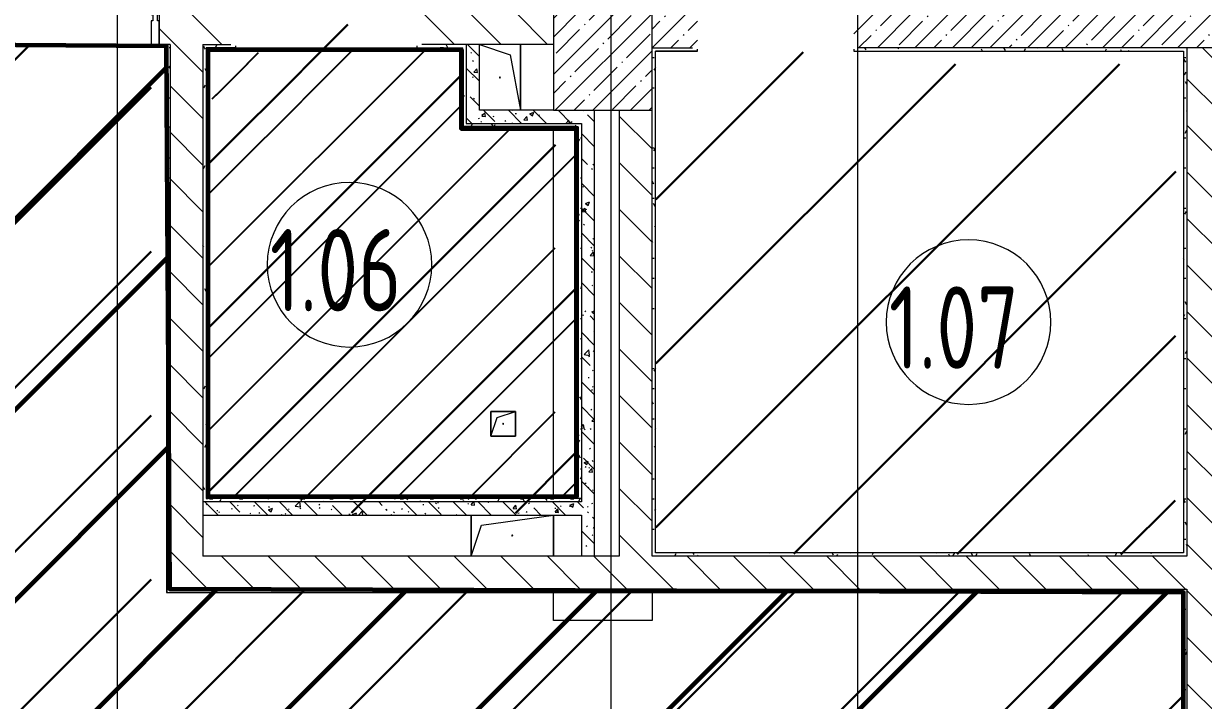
# Model space of a CAD drawing. Header units: millimetres. Extents: x -213911 to 415037, y -3642 to 107391.
# Drawn here: x 13505 to 20675, y 3577 to 7691 of the extents above; entities that cross this region are included whole.
import ezdxf

# ---------------------------------------------------------------- set-up
doc = ezdxf.new("R2010")
doc.units = ezdxf.units.MM
for name, color, linetype, lineweight in [('2)CF1', 5, 'Continuous', 30), ('7.20) Демонтаж монтаж', 5, 'Continuous', 60), ('7.5) Окраска потолка с инж комм.', 140, 'Continuous', 60), ('7.5.1) Окраска опуска черная', 140, 'Continuous', 60), ('7.5.2) Окраска опуска белая', 220, 'Continuous', 60), ('7.6) CF6 монтаж НЗ', 182, 'Continuous', 50), ('A-AREA-IDEN', 7, 'Continuous', 9), ('A-FLOR', 7, 'Continuous', 9), ('A-GENM', 7, 'Continuous', 9), ('A-GLAZ-CWMG', 7, 'Continuous', 9), ('A-GLAZ-CWMG-1', 7, 'Continuous', 20), ('A-WALL', 7, 'Continuous', 5), ('I-WALL', 7, 'Continuous', 5), ('S-COLS', 7, 'Continuous', 9), ('S-COLS-1', 7, 'Continuous', 5), ('Оси', 7, 'Continuous', 9)]:
    doc.layers.add(name, color=color, linetype=linetype, lineweight=lineweight)
doc.layers.add('3) CF3 монтаж', color=152, linetype='Continuous')
doc.layers.add('A-WALL-1', color=9, linetype='Continuous', lineweight=5, true_color=0x808080)
doc.layers.add('A-WALL-FNSH-1', color=9, linetype='Continuous', lineweight=5, true_color=0x808080)
doc.styles.add('ISOCPEUR_4', font='isocpeur.ttf', dxfattribs={"width": 0.9, "height": 1000})
doc.styles.get("Standard").update_dxf_attribs({"font": 'arial.ttf'})
doc.styles.add('СПДС', font='ГОСТ тип А.ttf', dxfattribs={"width": 0.9})
doc.dimstyles.new('ISO-2_0_0_9К_Средний_округл2_1', dxfattribs={"dimscale": 304.8, "dimtxt": 995.981176, "dimasz": 2.46063, "dimexe": 1.968504, "dimexo": 0, "dimgap": 0, "dimtad": 1, "dimdec": 0, "dimrnd": 10, "dimzin": 0, "dimdsep": 46, "dimtxsty": 'ISOCPEUR_4', "dimblk1": 'OBLIQUE', "dimblk2": 'OBLIQUE', "dimsah": 1, "dimcen": 0.09, "dimdle": 1.968504, "dimazin": 0, "dimtfac": 1, "dimtdec": 4, "dimtix": 1, "dimtmove": 0, "dimatfit": 3, "dimfxl": 1, "dimtvp": 1, "dimtolj": 1, "dimtzin": 0, "dimarcsym": 2})
pattern_1 = [(135, (64.7, -136.06), (-141.4214, -141.4214), [])]
pattern_2 = [(135, (64.7, -136.06), (-150.8683, -150.8683), [213.36, -35.56, 7.112, -35.56]), (135, (64.7, 14.71), (-150.8683, -150.8683), []), (50, (64.7, -136.06), (255.0577, -22.3145), [26.67, -293.37]), (355, (64.7, -136.06), (-49.3404, 267.479), [21.336, -234.696]), (100.451, (85.96, -137.92), (205.7195, 245.1636), [22.666, -249.326]), (46.184, (64.7, -64.94), (379.511, -58.86), [40.005, -440.055]), (96.636, (96.33, -69.85), (332.3634, 346.399), [33.999, -373.989]), (351.184, (64.7, -64.94), (332.367, 346.395), [32.004, -352.044]), (21, (100.26, -82.72), (212.2602, -143.1711), [26.67, -293.37]), (326, (100.26, -82.72), (86.5224, 257.8632), [21.336, -234.696]), (71.451, (117.95, -94.65), (298.784, 114.69), [22.666, -249.326]), (37.5, (64.7, -136.06), (4.32385, 118.3775), [6.706, -225.146, 6.706, -231.546, -235.585]), (37.5, (64.7, -136.06), (4.32385, 118.3775), [-470.103, 6.706, -228.879]), (7.5, (64.7, -136.06), (93.5476, 140.2533), [6.706, -129.134, 6.706, -219.812, -89.789]), (7.5, (64.7, -136.06), (93.5476, 140.2533), [-362.356, 6.706, -83.083]), (327.5, (-14.6, -136.06), (189.82734, -8.0202), [6.706, -82.194, 6.706, -270.662, -368.046]), (327.5, (-14.6, -136.06), (189.82734, -8.0202), [-366.268, 6.706, -361.34]), (317.5, (-50.16, -136.06), (207.3811, 35.5976), [6.706, -108.864, 6.706, -177.495, -261.366]), (317.5, (-50.16, -136.06), (207.3811, 35.5976), [-299.771, 6.706, -254.66])]
pattern_3 = [(0, (64.7, -136.06), (243.84, 60.96), [20.117, -162.763, 20.117, -162.763, -975.36]), (0, (64.7, -136.06), (243.84, 60.96), [-365.76, 20.117, -345.643, 20.117, -162.763, -426.72]), (0, (64.7, -136.06), (243.84, 60.96), [-914.4, 20.117, -101.803, 20.117, -284.683]), (120, (156.14, -105.58), (-174.71291, 180.69163), [20.117, -162.763, 20.117, -162.763, -975.36]), (120, (156.14, -105.58), (-174.71291, 180.69163), [-365.76, 20.117, -345.643, 20.117, -162.763, -426.72]), (120, (156.14, -105.58), (-174.71291, 180.69163), [-914.4, 20.117, -101.803, 20.117, -284.683]), (240, (186.62, 16.34), (-69.12709, -241.65163), [20.117, -162.763, 20.117, -162.763, -975.36]), (240, (186.62, 16.34), (-69.12709, -241.65163), [-365.76, 20.117, -345.643, 20.117, -162.763, -426.72]), (240, (186.62, 16.34), (-69.12709, -241.65163), [-914.4, 20.117, -101.803, 20.117, -284.683])]

# ---------------------------------------------------------------- blocks, each defined once
blk = doc.blocks.new('GM_Отверстие прямоугольное _в плите_ - Отверстие-21608348-Объем проектирования 1 этажа')
at = {"layer": 'A-GENM'}
for p, q in [((-250, -125), (-250, 125)), ((-250, 125), (-250, -125)), ((-187.5, 62.5), (250, 125)), ((250, 125), (250, -125)), ((250, -125), (250, 125)), ((-250, -125), (-187.5, 62.5))]:
    blk.add_line(p, q, dxfattribs=at)
for start, end in [(360, 180), (180, 360)]:
    blk.add_arc((0, 0), 2.5, start, end, dxfattribs=at)
blk = doc.blocks.new('GM_Отверстие прямоугольное _в плите_ - Отверстие-23794751-Объем проектирования 1 этажа')
at = {"layer": 'A-GENM'}
for p, q in [((-75, -75), (-75, 75)), ((-75, 75), (75, 75)), ((75, 75), (-75, 75)), ((-75, 75), (-75, -75)), ((-37.5, 37.5), (75, 75)), ((75, 75), (75, -75)), ((75, -75), (75, 75)), ((-75, -75), (-37.5, 37.5)), ((75, -75), (-75, -75)), ((-75, -75), (75, -75))]:
    blk.add_line(p, q, dxfattribs=at)
for start, end in [(360, 180), (180, 360)]:
    blk.add_arc((0, 0), 2.5, start, end, dxfattribs=at)
blk = doc.blocks.new('GM_Отверстие прямоугольное _в плите_ - Отверстие-V115-Объем проектирования 1 этажа')
at = {"layer": 'A-GENM'}
for p, q in [((-200, 125), (200, 125)), ((200, 125), (-200, 125)), ((-137.5, 62.5), (200, 125)), ((-200, -125), (-137.5, 62.5))]:
    blk.add_line(p, q, dxfattribs=at)
for start, end in [(360, 180), (180, 360)]:
    blk.add_arc((0, 0), 2.5, start, end, dxfattribs=at)
blk = doc.blocks.new('BSC_Колонна _Прямоугольная - 600х600-V186-Объем проектирования 1 этажа')
at = {"layer": 'S-COLS-1'}
h = blk.add_hatch(dxfattribs=at)
h.set_pattern_fill('FP_176', color=256, style=0, pattern_type=2)
h.set_pattern_definition([(45, (-16960, -7600), (-114.0493, 114.0493), []), (45, (-16845.95, -7600), (-114.0493, 114.0493), [201.612, -40.322, 6.706, -33.617])])
h.paths.add_polyline_path([(100, -300), (300, -300), (300, 300), (-300, 300), (-300, -300)])
for p, q in [((300, 300), (-300, 300)), ((-300, 300), (-300, -300)), ((300, -300), (300, 300)), ((-300, -300), (300, -300))]:
    blk.add_line(p, q, dxfattribs=at)
blk = doc.blocks.new('Прямоугольный импост - Импост структурный с накладкой - 190мм-32633035-Объем проектирования 1 этажа')
at = {"layer": 'A-GLAZ-CWMG-1'}
for p, q in [((-50, 40), (-50, 190)), ((-50, 190), (0, 190)), ((0, 190), (0, 40)), ((-40, 40), (-50, 40)), ((-50, -17), (-50, 0)), ((-50, 0), (-40, 0)), ((-40, 0), (-40, 40)), ((-10, 40), (-10, 0)), ((0, 40), (-10, 40)), ((-10, 0), (0, 0)), ((0, 0), (0, -17)), ((0, -17), (-50, -17))]:
    blk.add_line(p, q, dxfattribs=at)
blk = doc.blocks.new('Марка_Помещения - Номер-25198446-Объем проектирования 1 этажа')
at = {"layer": 'A-AREA-IDEN'}
for start, end in [(360, 180), (180, 360)]:
    blk.add_arc((0, 0), 2.5, start, end, dxfattribs=at)
blk = doc.blocks.new('_Oblique')
at = {"color": 0, "linetype": 'ByBlock', "lineweight": -2}
blk.add_line((-0.5, -0.5), (0.5, 0.5), dxfattribs=at)
blk = doc.blocks.new('*D2161')
at = {"layer": '7.6) CF6 монтаж НЗ', "color": 0, "lineweight": -2, "transparency": 16777216}
for p, q in [((21974.7, 383.9), (21974.7, 3953.3)), ((20574.7, 383.9), (22574.7, 383.9)), ((21974.7, -636.1), (21974.7, 383.9)), ((20574.7, -36.1), (22574.7, -36.1))]:
    blk.add_line(p, q, dxfattribs=at)
at = {"layer": 'Defpoints', "color": 0, "transparency": 16777216}
for p in [(20574.7, 383.9), (21974.7, 383.9), (20574.7, -36.1)]:
    blk.add_point(p, dxfattribs=at)
at = {"layer": '7.6) CF6 монтаж НЗ', "color": 0, "lineweight": -2, "transparency": 16777216, "xscale": 750, "yscale": 750, "zscale": 750}
for p, rotation in [((21974.7, 383.9), 90), ((21974.7, -36.1), 270)]:
    blk.add_blockref('_Oblique', p, dxfattribs=dict(at, rotation=rotation))
at = {"layer": '7.6) CF6 монтаж НЗ', "color": 0, "transparency": 16777216, "insert": (21474.7, 3053.3), "char_height": 1000, "attachment_point": 5, "rotation": 90, "style": 'ISOCPEUR_4'}
blk.add_mtext('\\A1;420', dxfattribs=at)

msp = doc.modelspace()

# ---------------------------------------------------------------- hatches: boundary and pattern name
at = {"layer": '2)CF1'}
h = msp.add_hatch(dxfattribs=at)
h.set_pattern_fill('ANSI31', color=256, scale=222)
h.set_pattern_definition([(45, (17345.7, 7617.1), (-498.4, 498.4), [])])
h.paths.add_polyline_path([(20508.7, 7445), (18580.6, 7445), (18580.6, 7437), (18510.6, 7437), (18510.6, 7445), (18510.6, 7516.1), (17640.6, 7518.2), (17640.6, 7445), (17640.6, 7437), (17600.6, 7437), (17600.6, 7425), (17600.6, 7424), (17346.6, 7424), (17346.6, 4470.9), (20501.7, 4463.5)])
at = {"layer": 'I-WALL'}
h = msp.add_hatch(dxfattribs=at)
h.set_pattern_fill('FP_23', color=256, style=0, pattern_type=2)
h.set_pattern_definition(pattern_1)
h.paths.add_polyline_path([(16194.7, 7563.9), (16724.7, 7563.9), (16724.7, 7763.9), (15894.7, 7763.9), (15894.7, 7563.9), (16174.7, 7563.9)])
h.paths.add_polyline_path([(14614.7, 7563.9), (14794.7, 7563.9), (14794.7, 7763.9), (14329.7, 7763.9), (14329.7, 7563.9), (14594.7, 7563.9)])
h.paths.add_polyline_path([(12889.7, 7563.9), (12889.7, 7763.9), (12824.7, 7763.9), (12824.7, 7563.9), (12844.7, 7563.9)])
h = msp.add_hatch(dxfattribs=at)
h.set_pattern_fill('FP_1', color=256, style=0, pattern_type=2)
h.set_pattern_definition([(45, (64.7, -136.06), (-114.0493, 114.0493), []), (45, (178.75, -136.06), (-114.0493, 114.0493), [201.612, -40.322, 6.706, -33.617])])
h.paths.add_polyline_path([(20554.7, 7543.9), (21974.7, 7543.9), (21974.7, 7763.9), (18549.7, 7763.9), (18549.7, 7543.9), (20372.5, 7543.9)])
h.paths.add_polyline_path([(17569.7, 7543.9), (17599.7, 7543.9), (17599.7, 7763.9), (17324.7, 7763.9), (17324.7, 7543.9), (17344.7, 7543.9)])
h = msp.add_hatch(dxfattribs=at)
h.set_pattern_fill('FP_191', color=256, style=0, pattern_type=2)
h.set_pattern_definition(pattern_3)
h.paths.add_polyline_path([(14394.7, 4233.9), (14394.7, 7563.9), (14374.7, 7555.9), (14374.7, 4233.9)])
h.paths.add_polyline_path([(14374.7, 7556.9), (14394.7, 7563.9), (14374.7, 7563.9)])
h = msp.add_hatch(dxfattribs=at)
h.set_pattern_fill('FP_23', color=256, style=0, pattern_type=2)
h.set_pattern_definition(pattern_1)
h.paths.add_polyline_path([(14462.1, 4453.9), (14594.7, 4453.9), (14594.7, 7563.9), (14394.7, 7563.9), (14394.7, 4453.9)])
h = msp.add_hatch(dxfattribs=at)
h.set_pattern_fill('FP_191', color=256, style=0, pattern_type=2)
h.set_pattern_definition(pattern_3)
h.paths.add_polyline_path([(16194.7, 7543.9), (16194.7, 7563.9), (15924.7, 7561.6), (15924.7, 7555.9), (15894.7, 7555.9), (15894.7, 7543.9), (16174.7, 7543.9)])
h.paths.add_polyline_path([(14764.7, 7543.9), (14794.7, 7543.9), (14794.7, 7555.9), (14764.7, 7555.9), (14764.7, 7563.9), (14594.7, 7563.9), (14594.7, 7543.9), (14699.1, 7543.9)])
h = msp.add_hatch(dxfattribs=at)
h.set_pattern_fill('FP_191', color=256, style=0, pattern_type=2)
h.set_pattern_definition(pattern_3)
h.paths.add_polyline_path([(14594.7, 4783.9), (14614.7, 4783.9), (14614.7, 7542.9), (14594.7, 7543.9), (14594.7, 4803.9)])
h = msp.add_hatch(dxfattribs=at)
h.set_pattern_fill('FP_191', color=256, style=0, pattern_type=2)
h.set_pattern_definition(pattern_3)
h.paths.add_polyline_path([(16174.7, 7083.9), (16194.7, 7083.9), (16194.7, 7543.9), (16174.7, 7542.3), (16174.7, 7133.9)])
h = msp.add_hatch(dxfattribs=at)
h.set_pattern_fill('FP_41', color=256, style=0, pattern_type=2)
h.set_pattern_definition(pattern_2)
h.paths.add_polyline_path([(16246.4, 7083.9), (16274.7, 7083.9), (16274.7, 7563.9), (16194.7, 7563.9), (16194.7, 7083.9)])
h = msp.add_hatch(dxfattribs=at)
h.set_pattern_fill('FP_191', color=256, style=0, pattern_type=2)
h.set_pattern_definition(pattern_3)
h.paths.add_polyline_path([(20554.7, 7523.9), (20574.7, 7523.9), (20574.7, 7543.9)])
h.paths.add_polyline_path([(20372.5, 7523.9), (20554.7, 7524.9), (20574.7, 7543.9), (18579.7, 7543.6), (18579.7, 7535.9), (18549.7, 7535.9), (18549.7, 7523.9), (20294.7, 7523.9)])
h.paths.add_polyline_path([(17345.7, 7523.9), (17599.7, 7523.9), (17599.7, 7535.9), (17569.7, 7535.9), (17569.7, 7543.9), (17324.7, 7543.9), (17344.7, 7524.9)])
h.paths.add_polyline_path([(17344.7, 7523.9), (17324.7, 7543.9), (17324.7, 7523.9)])
h = msp.add_hatch(dxfattribs=at)
h.set_pattern_fill('FP_23', color=256, style=0, pattern_type=2)
h.set_pattern_definition(pattern_1)
h.paths.add_polyline_path([(20774.7, -36.1), (20774.7, 7543.9), (20574.7, 7543.9), (20574.7, -36.1)])
h = msp.add_hatch(dxfattribs=at)
h.set_pattern_fill('FP_191', color=256, style=0, pattern_type=2)
h.set_pattern_definition(pattern_3)
h.paths.add_polyline_path([(17343, 4453.9), (17344.7, 4453.9), (17344.7, 7523.9), (17324.7, 7523.9), (17324.7, 4453.9)])
h = msp.add_hatch(dxfattribs=at)
h.set_pattern_fill('FP_191', color=256, style=0, pattern_type=2)
h.set_pattern_definition(pattern_3)
h.paths.add_polyline_path([(20574.7, 4473.9), (20574.7, 7523.9), (20554.7, 7523.9), (20554.7, 4474.9), (20572.5, 4474)])
h = msp.add_hatch(dxfattribs=at)
h.set_pattern_fill('FP_41', color=256, style=0, pattern_type=2)
h.set_pattern_definition(pattern_2)
h.paths.add_polyline_path([(16274.7, 7083.9), (16894.7, 7083.9), (16894.7, 7163.9), (16274.7, 7163.9), (16274.7, 7133.9)])
h = msp.add_hatch(dxfattribs=at)
h.set_pattern_fill('FP_41', color=256, style=0, pattern_type=2)
h.set_pattern_definition(pattern_2)
h.paths.add_polyline_path([(16894.7, 4453.9), (16974.7, 4453.9), (16974.7, 7163.9), (16894.7, 7163.9), (16894.7, 4703.9)])
h = msp.add_hatch(dxfattribs=at)
h.set_pattern_fill('FP_23', color=256, style=0, pattern_type=2)
h.set_pattern_definition(pattern_1)
h.paths.add_polyline_path([(17124.7, 4453.9), (17324.7, 4453.9), (17324.7, 7163.9), (17124.7, 7163.9), (17124.7, 4803.9)])
h = msp.add_hatch(dxfattribs=at)
h.set_pattern_fill('FP_191', color=256, style=0, pattern_type=2)
h.set_pattern_definition(pattern_3)
h.paths.add_polyline_path([(16873.7, 7063.9), (16874.4, 7083.9), (16174.7, 7083.9), (16174.7, 7063.9), (16863.7, 7063.9)])
h = msp.add_hatch(dxfattribs=at)
h.set_pattern_fill('FP_191', color=256, style=0, pattern_type=2)
h.set_pattern_definition(pattern_3)
h.paths.add_polyline_path([(16894.7, 4803.9), (16894.7, 7083.9), (16874.7, 7083.9), (16874.8, 4804.9)])
h = msp.add_hatch(dxfattribs=at)
h.set_pattern_fill('FP_191', color=256, style=0, pattern_type=2)
h.set_pattern_definition(pattern_3)
h.paths.add_polyline_path([(16894.7, 4783.9), (16894.7, 4803.9), (14615.7, 4803.9), (14615, 4783.9), (16874.7, 4783.9)])
h = msp.add_hatch(dxfattribs=at)
h.set_pattern_fill('FP_41', color=256, style=0, pattern_type=2)
h.set_pattern_definition(pattern_2)
h.paths.add_polyline_path([(16892.1, 4703.9), (16894.7, 4703.9), (16894.7, 4783.9), (14594.7, 4783.9), (14594.7, 4703.9), (16874.7, 4703.9)])
h = msp.add_hatch(dxfattribs=at)
h.set_pattern_fill('FP_23', color=256, style=0, pattern_type=2)
h.set_pattern_definition(pattern_1)
h.paths.add_polyline_path([(20554.7, 4253.9), (20574.7, 4253.9), (20574.7, 4453.9), (14394.7, 4453.9), (14394.7, 4253.9), (20372.5, 4253.9)])
h = msp.add_hatch(dxfattribs=at)
h.set_pattern_fill('FP_191', color=256, style=0, pattern_type=2)
h.set_pattern_definition(pattern_3)
h.paths.add_polyline_path([(20372.5, 4453.9), (20574.7, 4453.9), (20574.7, 4473.9), (17345.7, 4473.9), (17344.7, 4453.9), (19112.5, 4453.9)])
h = msp.add_hatch(dxfattribs=at)
h.set_pattern_fill('FP_191', color=256, style=0, pattern_type=2)
h.set_pattern_definition(pattern_3)
h.paths.add_polyline_path([(20574.7, 4253.9), (14394.7, 4253.9), (14394.7, 4233.9), (20554.7, 4234.9), (20560.9, 4240.8)])
h.paths.add_polyline_path([(20574.7, 4233.9), (20574.7, 4253.9), (20554.7, 4233.9), (20573.5, 4233.9)])
h = msp.add_hatch(dxfattribs=at)
h.set_pattern_fill('FP_191', color=256, style=0, pattern_type=2)
h.set_pattern_definition(pattern_3)
h.paths.add_polyline_path([(20574.7, -36.1), (20574.7, 4233.9), (20554.7, 4233.9), (20555.8, 2.7), (20564.9, -16.1)])
h.paths.add_polyline_path([(20574.7, -36.1), (20554.7, 2.6), (20554.7, -36.1)])

# ---------------------------------------------------------------- linework, layer by layer
for p, q in [((14614.7, 7532.9), (14794.7, 7532.9)), ((14625.7, 4803.9), (14625.7, 7543.9)), ((14794.7, 7532.9), (14794.7, 7543.9)), ((15894.7, 7543.9), (15894.7, 7532.9)), ((15894.7, 7532.9), (16174.7, 7532.9)), ((16163.7, 7543.9), (16163.7, 7052.9)), ((16174.7, 7532.9), (16174.7, 7052.9)), ((16163.7, 7052.9), (16874.7, 7052.9)), ((16863.7, 7063.9), (16174.7, 7063.9)), ((16863.7, 7063.9), (16863.7, 4803.9)), ((16874.7, 4814.9), (14614.7, 4814.9))]:
    msp.add_line(p, q)
at = {"layer": 'A-FLOR'}
for p, q in [((14374.7, 7563.9), (14374.7, 7556.9)), ((14374.7, 7555.9), (14374.7, 7277.7)), ((18549.7, 7535.9), (18549.7, 7523.9)), ((17344.7, 4473.9), (17344.7, 7523.9)), ((18549.7, 7523.9), (20553.7, 7523.9)), ((20554.7, 7523.9), (20554.7, 4474.9)), ((14374.7, 7276.5), (14374.7, 4233.9)), ((16724.7, 4814.9), (16724.7, 7052.9)), ((16724.7, 4453.9), (16724.7, 4703.9)), ((20554.7, 4473.9), (17345.7, 4473.9)), ((14374.7, 4233.9), (20553.7, 4233.9)), ((16724.7, 4063.9), (16724.7, 4233.9)), ((17324.7, 4233.9), (17324.7, 4063.9)), ((20554.7, 4233.9), (20554.7, 386.7)), ((17324.7, 4063.9), (16724.7, 4063.9))]:
    msp.add_line(p, q, dxfattribs=at)
at = {"layer": 'A-WALL'}
for p, q in [((14614.7, 7543.9), (14614.7, 7543.9)), ((14794.7, 7543.9), (14614.7, 7543.9)), ((14614.7, 7532.9), (14614.7, 4803.9)), ((15894.7, 7543.9), (16174.7, 7543.9)), ((16174.7, 7063.9), (16174.7, 7543.9)), ((16874.7, 7063.9), (16873.7, 7063.9)), ((16874.7, 7063.9), (16874.7, 4814.9)), ((16894.7, 4803.9), (14625.7, 4803.9)), ((16874.7, 4803.9), (16874.7, 4804.9)), ((17345.7, 4473.9), (17344.7, 4473.9)), ((20554.7, 4474.9), (20554.7, 4473.9))]:
    msp.add_line(p, q, dxfattribs=at)
at = {"layer": 'A-WALL-1'}
for p, q in [((14329.7, 7763.9), (14329.7, 7563.9)), ((14394.7, 7563.9), (14329.7, 7563.9)), ((14374.7, 7556.9), (14374.7, 7277.7)), ((14394.7, 7563.9), (14394.7, 4253.9)), ((14594.7, 7563.9), (14764.7, 7563.9)), ((14594.7, 7563.9), (14594.7, 4453.9)), ((14794.7, 7543.9), (14794.7, 7555.9)), ((15894.7, 7555.9), (15894.7, 7543.9)), ((16724.7, 7563.9), (15924.7, 7563.9)), ((16194.7, 7563.9), (16194.7, 7083.9)), ((16274.7, 7163.9), (16274.7, 7563.9)), ((17324.7, 7543.9), (17569.7, 7543.9)), ((17599.7, 7523.9), (17599.7, 7535.9)), ((21974.7, 7543.9), (18579.7, 7543.9)), ((20574.7, 7543.9), (20574.7, 4453.9)), ((17344.7, 7523.9), (17345.7, 7523.9)), ((20553.7, 7523.9), (20554.7, 7523.9)), ((16724.7, 7163.9), (16274.7, 7163.9)), ((16974.7, 4453.9), (16974.7, 7163.9)), ((17124.7, 7163.9), (17124.7, 4453.9)), ((17324.7, 4453.9), (17324.7, 7163.9)), ((16194.7, 7083.9), (16894.7, 7083.9)), ((16894.7, 7083.9), (16894.7, 4783.9)), ((16894.7, 4783.9), (14594.7, 4783.9)), ((14594.7, 4703.9), (16894.7, 4703.9)), ((16894.7, 4703.9), (16894.7, 4453.9)), ((17124.7, 4453.9), (14594.7, 4453.9)), ((20574.7, 4453.9), (17324.7, 4453.9)), ((14394.7, 4253.9), (20574.7, 4253.9)), ((20553.7, 4233.9), (20554.7, 4233.9)), ((20574.7, 4253.9), (20574.7, -36.1))]:
    msp.add_line(p, q, dxfattribs=at)
at = {"layer": 'A-WALL-FNSH-1'}
for p, q in [((14374.7, 7556.9), (14329.7, 7556.9)), ((14329.7, 7556.9), (14329.7, 7555.9)), ((14329.7, 7555.9), (14374.7, 7555.9)), ((14374.7, 7553.9), (14373.7, 7553.9)), ((14373.7, 7553.9), (14373.7, 4232.9)), ((14614.7, 7532.9), (14794.7, 7532.9)), ((14625.7, 4803.9), (14625.7, 7543.9)), ((14794.7, 7532.9), (14794.7, 7543.9)), ((15894.7, 7543.9), (15894.7, 7532.9)), ((15894.7, 7532.9), (16174.7, 7532.9)), ((16163.7, 7543.9), (16163.7, 7052.9)), ((17599.7, 7523.9), (17345.7, 7523.9)), ((17345.7, 4474.9), (17345.7, 7522.9)), ((17345.7, 7522.9), (17599.7, 7522.9)), ((17599.7, 7522.9), (17599.7, 7523.9)), ((18549.7, 7523.9), (18549.7, 7522.9)), ((18549.7, 7522.9), (20553.7, 7522.9)), ((20553.7, 7522.9), (20553.7, 4474.9)), ((14374.7, 7276.5), (14374.7, 7277.7)), ((16163.7, 7052.9), (16874.7, 7052.9)), ((16863.7, 7063.9), (16174.7, 7063.9)), ((16174.7, 7052.9), (16174.7, 7063.9)), ((16863.7, 7063.9), (16863.7, 4803.9)), ((16874.7, 4814.9), (14614.7, 4814.9)), ((16874.7, 4804.9), (16874.7, 4814.9)), ((20553.7, 4474.9), (17345.7, 4474.9)), ((14373.7, 4232.9), (20553.7, 4232.9)), ((20553.7, 4232.9), (20553.7, 4.9))]:
    msp.add_line(p, q, dxfattribs=at)
at = {"layer": 'I-WALL'}
for p, q in [((14614.7, 7543.9), (14614.7, 7532.9)), ((16873.7, 7063.9), (16863.7, 7063.9)), ((14614.7, 4803.9), (14625.7, 4803.9))]:
    msp.add_line(p, q, dxfattribs=at)
at = {"layer": 'Оси'}
for points in [[(14074.7, -2042.3), (14074.7, 2957.7), (14074.7, 22262), (14074.7, 27262)], [(17074.7, -2042.3), (17074.7, 2957.7), (17074.7, 22262), (17074.7, 27262)], [(18574.7, -2042.3), (18574.7, 2957.7), (18574.7, 22262), (18574.7, 27262)]]:
    msp.add_lwpolyline(points, dxfattribs=at)

# ---------------------------------------------------------------- block references
at = {"layer": 'A-AREA-IDEN', "xscale": 199.9999999999999, "yscale": 199.9999999999999, "zscale": 199.9999999999999}
for p in [(15485.4, 6225.2), (19247.2, 5876.3)]:
    msp.add_blockref('Марка_Помещения - Номер-25198446-Объем проектирования 1 этажа', p, dxfattribs=at)
at = {"layer": 'A-GENM', "rotation": 270.0000000000001}
msp.add_blockref('GM_Отверстие прямоугольное _в плите_ - Отверстие-V115-Объем проектирования 1 этажа', (16399.7, 7363.9), dxfattribs=at)
at = {"layer": 'A-GENM'}
for name, p in [('GM_Отверстие прямоугольное _в плите_ - Отверстие-23794751-Объем проектирования 1 этажа', (16419.7, 5258.9)), ('GM_Отверстие прямоугольное _в плите_ - Отверстие-21608348-Объем проектирования 1 этажа', (16474.7, 4578.9))]:
    msp.add_blockref(name, p, dxfattribs=at)
at = {"layer": 'A-GLAZ-CWMG', "extrusion": (0, 0, -1), "rotation": 180}
msp.add_blockref('Прямоугольный импост - Импост структурный с накладкой - 190мм-32633035-Объем проектирования 1 этажа', (-14329.7, 7746.9), dxfattribs=at)
at = {"layer": 'S-COLS'}
msp.add_blockref('BSC_Колонна _Прямоугольная - 600х600-V186-Объем проектирования 1 этажа', (17024.7, 7463.9), dxfattribs=at)

# ---------------------------------------------------------------- texts
at = {"layer": 'A-AREA-IDEN', "char_height": 500, "width": 1212.151, "attachment_point": 1, "style": 'СПДС'}
for s, insert in [('1.06', (15001.6, 6442.3)), ('1.07', (18763.4, 6093.4))]:
    msp.add_mtext(s, dxfattribs=dict(at, insert=insert))

# ---------------------------------------------------------------- dimensions: what is measured, and where the dimension line sits
at = {"layer": '7.6) CF6 монтаж НЗ'}
dim = msp.add_linear_dim(base=(21974.7, 383.9), p1=(20574.7, -36.1), p2=(20574.7, 383.9), angle=90, dimstyle='ISO-2_0_0_9К_Средний_округл2_1', override={"dimpost": '<>'}, dxfattribs=at)
dim.commit()
dim.dimension.update_dxf_attribs({"geometry": '*D2161', "text_midpoint": (21974.7, 3053.3), "dimtype": 160})

# ---------------------------------------------------------------- next in the draw order: texts
at = {"insert": (14842.6, 7280.5), "char_height": 333, "attachment_point": 1, "bg_fill": 3, "box_fill_scale": 1.5, "bg_fill_color": 256, "bg_fill_transparency": 0}
msp.add_mtext_dynamic_manual_height_columns('\\pxt19; ', width=189.268, gutter_width=912.9, heights=[2.55], dxfattribs=at)

# ---------------------------------------------------------------- next in the draw order: hatches: boundary and pattern name
at = {"layer": '2)CF1'}
h = msp.add_hatch(dxfattribs=at)
h.set_pattern_fill('ANSI31', color=256, scale=222)
h.set_pattern_definition([(45, (14579.9, 7786.6), (-498.4, 498.4), [])])
h.paths.add_polyline_path([(16864.7, 6954), (16164.6, 6954), (16164.6, 7051.8), (16164.1, 7051.8), (16164.6, 7368.2), (16164.6, 7434), (15895.6, 7434), (15895.6, 7445), (15895.6, 7457), (15855.6, 7457), (15855.6, 7465), (15855.6, 7585), (15835.6, 7585), (15835.6, 7625), (15845.6, 7625), (15845.6, 7665), (15855.6, 7665), (15855.6, 7673), (15920.6, 7673), (15920.6, 7685.2), (14795.6, 7687.7), (14795.6, 7686), (14580.8, 7686), (14580.8, 7665), (14765.6, 7665), (14765.6, 7673), (14835.6, 7673), (14835.6, 7665), (14845.6, 7665), (14845.6, 7625), (14855.6, 7625), (14855.6, 7585), (14835.6, 7585), (14835.6, 7465), (14835.6, 7457), (14795.6, 7457), (14795.6, 7445), (14795.6, 7434), (14626.6, 7434), (14626.6, 4718.5), (15718.3, 4716), (16862, 4716), (16864.7, 5881.8)])
h = msp.add_hatch(dxfattribs=at)
h.set_pattern_fill('ANSI31', color=256, scale=222)
h.paths.add_polyline_path([(14279.7, 7553.9), (12844.7, 7553.9), (12845.7, 6912.9), (11523.7, 6912.9), (11541.5, 7027.5), (11523.7, 7542.9), (8825.7, 7542.9), (8825.7, 6983.9), (7724.7, 7003.9), (7703.7, 7556.9), (3870.3, 7556.9), (3870.3, 383.9), (6873.7, 383.9), (6873.7, 384.9), (8344.4, 384.9), (8344.4, 383.9), (9403.4, 383.9), (9403.4, 384.9), (9995.7, 384.9), (12203.7, 383.9), (12203.7, 385.4), (12843.3, 363.3), (12843.3, 383.9), (14938.4, 383.9), (14937.2, 371.4), (15695.7, 384.9), (15695.7, 308.9), (16553.5, 308.9), (17343.8, 365.3), (17343.8, 383.9), (20540.8, 383.9), (20553.7, 4232.9), (14279.7, 4253.9)])
at = {"layer": '3) CF3 монтаж'}
h = msp.add_hatch(dxfattribs=at)
h.set_pattern_fill('ANSI31', color=256, scale=222, style=0)
h.set_pattern_definition([(45, (-6486.86, -23872.74), (-498.404, 498.404), [])])
h.paths.add_polyline_path([(16735.5, 4800.6), (16735.5, 7060.6), (16185.5, 7060.6), (16185.5, 7540.6), (15026.5, 7539.9), (14891.3, 7503.6), (14891.3, 7540.6), (14625.5, 7540.6), (14625.5, 7274.9), (14662.9, 7274.9), (14626.5, 7140.6), (14625.5, 7140.6), (14625.5, 4800.6), (15949.4, 4800.6)])
at = {"layer": '7.20) Демонтаж монтаж', "lineweight": 25}
h = msp.add_hatch(dxfattribs=at)
h.set_pattern_fill('ANSI31', color=256, scale=222)
h.paths.add_polyline_path([(14625.7, 7532.9), (16163.7, 7532.9), (16163.7, 7052.9), (16863.7, 7052.9), (16863.7, 4814.9), (14625.7, 4814.9)])
at = {"layer": '7.5) Окраска потолка с инж комм.'}
h = msp.add_hatch(dxfattribs=at)
h.set_pattern_fill('ANSI31', color=256, scale=258)
h.paths.add_polyline_path([(7723.9, 7556.9), (3869.6, 7556.9), (3869.6, 13.9), (6872.9, 13.9), (6872.9, 384.9), (8323.7, 384.9), (8344.7, -36.1), (9403.9, -31.1), (9402.7, 384.9), (9994.9, 384.9), (9994.9, 23.9), (12202.9, 24.9), (12202.9, 385.4), (12823.9, 363.9), (12823.9, -36.1), (14903.9, 24.2), (14936.4, 371.4), (15694.9, 384.9), (15694.9, 24.2), (16552.7, 24.2), (16552.7, 308.9), (17323.9, 363.9), (17344.9, 3.9), (20552.9, 4.9), (20552.9, 4232.9), (14393.9, 4253.9), (14372.9, 7553.9), (12843.9, 7563.9), (12843.9, 6933.9), (11543.9, 6933.9), (11522.9, 7542.9), (8824.9, 7542.9), (8824.9, 6983.9), (7723.9, 7003.9)])

# ---------------------------------------------------------------- next in the draw order: linework, layer by layer
msp.add_lwpolyline([(12823.9, -36.1), (14903.9, 24.2), (14936.4, 371.4), (15694.9, 384.9), (15694.9, 24.2), (16552.7, 24.2), (16552.7, 308.9), (17323.9, 363.9), (17344.9, 3.9), (20552.9, 4.9), (20552.9, 4232.9), (14393.9, 4253.9), (14372.9, 7553.9), (12843.9, 7563.9)], dxfattribs=at)
at = {"layer": '7.5.1) Окраска опуска черная'}
msp.add_lwpolyline([(12823.9, -36.1), (14903.9, 24.2), (14936.4, 371.4), (15694.9, 384.9), (15694.9, 24.2), (16552.7, 24.2), (16552.7, 308.9), (17323.9, 363.9), (17344.9, 3.9), (20552.9, 4.9), (20552.9, 4232.9), (14393.9, 4253.9), (14372.9, 7553.9), (12843.9, 7563.9)], dxfattribs=at)
at = {"layer": '7.5.2) Окраска опуска белая'}
msp.add_lwpolyline([(14625.7, 7532.9), (16163.7, 7532.9), (16163.7, 7052.9), (16863.7, 7052.9), (16863.7, 4814.9), (14625.7, 4814.9)], close=True, dxfattribs=at)

doc.saveas('drawing.dxf')
